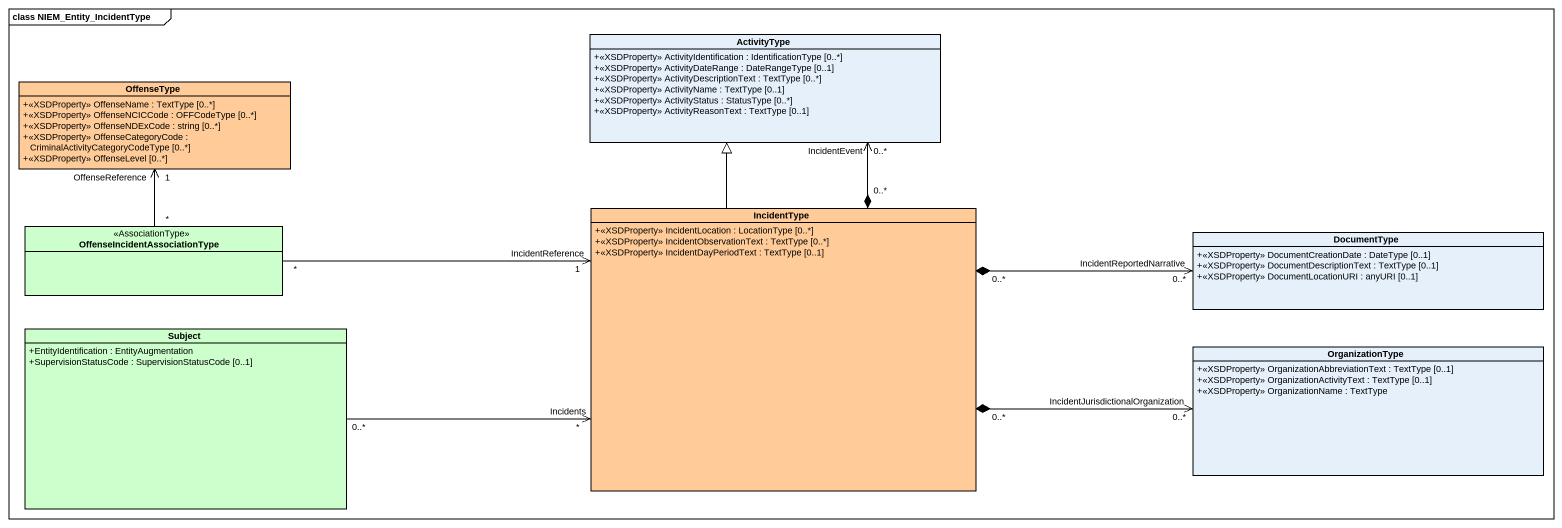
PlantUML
@startuml
mainframe class NIEM_Entity_IncidentType
hide circle
hide empty members
skinparam classAttributeIconSize 0
class ActivityType {
  +<<XSDProperty>> ActivityIdentification : IdentificationType [0..*]
  +<<XSDProperty>> ActivityDateRange : DateRangeType [0..1]
  +<<XSDProperty>> ActivityDescriptionText : TextType [0..*]
  +<<XSDProperty>> ActivityName : TextType [0..1]
  +<<XSDProperty>> ActivityStatus : StatusType [0..*]
  +<<XSDProperty>> ActivityReasonText : TextType [0..1]
}
class OffenseType #FFCC99 {
  +<<XSDProperty>> OffenseName : TextType [0..*]
  +<<XSDProperty>> OffenseNCICCode : OFFCodeType [0..*]
  +<<XSDProperty>> OffenseNDExCode : string [0..*]
  +<<XSDProperty>> OffenseCategoryCode : CriminalActivityCategoryCodeType [0..*]
  +<<XSDProperty>> OffenseLevel [0..*]
}
class "OffenseIncidentAssociationType" as OffenseIncidentAssociationTy <<AssociationType>> #CCFFCC
class IncidentType #FFCC99 {
  +<<XSDProperty>> IncidentLocation : LocationType [0..*]
  +<<XSDProperty>> IncidentObservationText : TextType [0..*]
  +<<XSDProperty>> IncidentDayPeriodText : TextType [0..1]
}
class DocumentType {
  +<<XSDProperty>> DocumentCreationDate : DateType [0..1]
  +<<XSDProperty>> DocumentDescriptionText : TextType [0..1]
  +<<XSDProperty>> DocumentLocationURI : anyURI [0..1]
}
class Subject #CCFFCC {
  +EntityIdentification : EntityAugmentation
  +SupervisionStatusCode : SupervisionStatusCode [0..1]
}
class OrganizationType {
  +<<XSDProperty>> OrganizationAbbreviationText : TextType [0..1]
  +<<XSDProperty>> OrganizationActivityText : TextType [0..1]
  +<<XSDProperty>> OrganizationName : TextType
}
OffenseIncidentAssociationTy "*" -up-> "OffenseReference\n1" OffenseType
OffenseIncidentAssociationTy "*" -right-> "IncidentReference\n1" IncidentType
IncidentType -up-|> ActivityType
IncidentType "0..*" *-up-> "IncidentEvent\n0..*" ActivityType
IncidentType "0..*" *-right-> "IncidentReportedNarrative\n0..*" DocumentType
IncidentType "0..*" *-right-> "IncidentJurisdictionalOrganization\n0..*" OrganizationType
Subject "0..*" -right-> "Incidents\n*" IncidentType
@enduml
